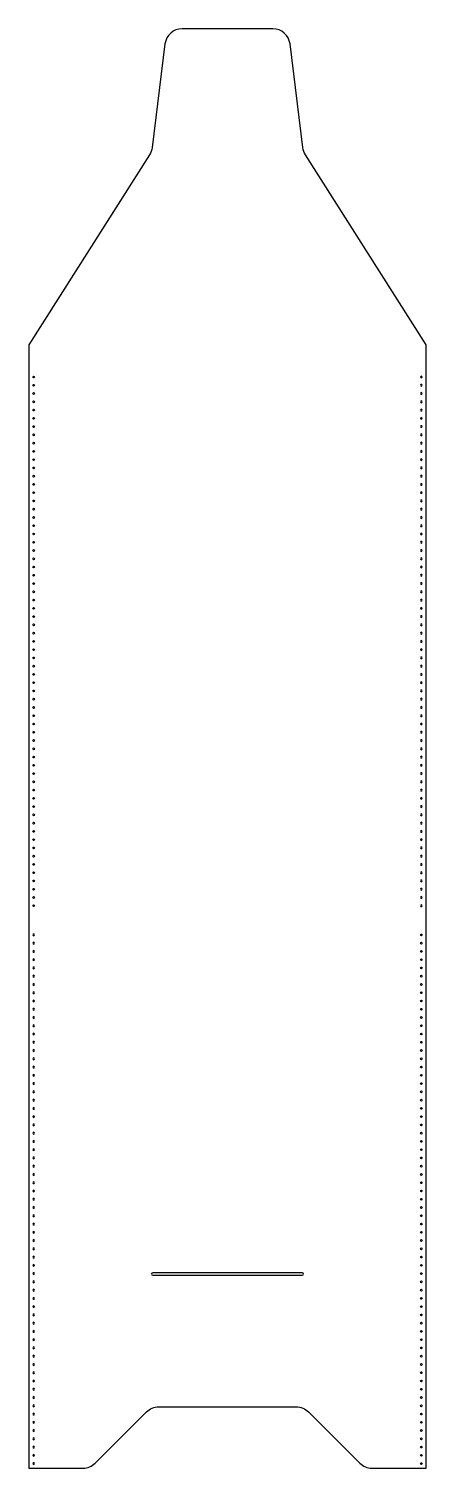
# Model space of a CAD drawing. Header units: millimetres. Extents: x 2257 to 2502, y 1558 to 2446.
import ezdxf

# ---------------------------------------------------------------- set-up
doc = ezdxf.new("R2010")
doc.units = ezdxf.units.MM

# ---------------------------------------------------------------- blocks, each defined once
blk = doc.blocks.new('*U29')
blk.add_circle((0, 0), 0.55)
blk = doc.blocks.new('*U30')
at = {"color": 0, "linetype": 'ByBlock', "lineweight": -2, "transparency": 16777216, "rotation": 270.0000000000001}
for p in [(2259.42, 2231.22), (2259.42, 2226.13), (2259.42, 2221.03), (2259.42, 2215.94), (2259.42, 2210.84), (2259.42, 2205.75), (2259.42, 2200.66), (2259.42, 2195.56), (2259.42, 2190.47), (2259.42, 2185.37), (2259.42, 2180.28), (2259.42, 2175.19), (2259.42, 2170.09), (2259.42, 2165), (2259.42, 2159.9), (2259.42, 2154.81), (2259.42, 2149.72), (2259.42, 2144.62), (2259.42, 2139.53), (2259.42, 2134.44), (2259.42, 2129.34), (2259.42, 2124.25), (2259.42, 2119.15), (2259.42, 2114.06), (2259.42, 2108.97), (2259.42, 2103.87), (2259.42, 2098.78), (2259.42, 2093.68), (2259.42, 2088.59), (2259.42, 2083.5), (2259.42, 2078.4), (2259.42, 2073.31), (2259.42, 2068.21), (2259.42, 2063.12), (2259.42, 2058.03), (2259.42, 2052.93), (2259.42, 2047.84), (2259.42, 2042.74), (2259.42, 2037.65), (2259.42, 2032.56), (2259.42, 2027.46), (2259.42, 2022.37), (2259.42, 2017.27), (2259.42, 2012.18), (2259.42, 2007.09), (2259.42, 2001.99), (2259.42, 1996.9), (2259.42, 1991.8), (2259.42, 1986.71), (2259.42, 1981.62), (2259.42, 1976.52), (2259.42, 1971.43), (2259.42, 1966.33), (2259.42, 1961.24), (2259.42, 1956.15), (2259.42, 1951.05), (2259.42, 1945.96), (2259.42, 1940.86), (2259.42, 1935.77), (2259.42, 1930.68), (2259.42, 1925.58), (2259.42, 1920.49), (2259.42, 1915.39), (2259.42, 1910.3), (2259.42, 1905.21)]:
    blk.add_blockref('*U29', p, dxfattribs=at)
blk = doc.blocks.new('*U26')
blk.add_circle((0, 0), 0.55)
blk = doc.blocks.new('*U28')
at = {"color": 0, "linetype": 'ByBlock', "lineweight": -2, "transparency": 16777216, "rotation": 270.0000000000001}
for p in [(2259.42, 2231.22), (2259.42, 2226.13), (2259.42, 2221.03), (2259.42, 2215.94), (2259.42, 2210.84), (2259.42, 2205.75), (2259.42, 2200.66), (2259.42, 2195.56), (2259.42, 2190.47), (2259.42, 2185.37), (2259.42, 2180.28), (2259.42, 2175.19), (2259.42, 2170.09), (2259.42, 2165), (2259.42, 2159.9), (2259.42, 2154.81), (2259.42, 2149.72), (2259.42, 2144.62), (2259.42, 2139.53), (2259.42, 2134.44), (2259.42, 2129.34), (2259.42, 2124.25), (2259.42, 2119.15), (2259.42, 2114.06), (2259.42, 2108.97), (2259.42, 2103.87), (2259.42, 2098.78), (2259.42, 2093.68), (2259.42, 2088.59), (2259.42, 2083.5), (2259.42, 2078.4), (2259.42, 2073.31), (2259.42, 2068.21), (2259.42, 2063.12), (2259.42, 2058.03), (2259.42, 2052.93), (2259.42, 2047.84), (2259.42, 2042.74), (2259.42, 2037.65), (2259.42, 2032.56), (2259.42, 2027.46), (2259.42, 2022.37), (2259.42, 2017.27), (2259.42, 2012.18), (2259.42, 2007.09), (2259.42, 2001.99), (2259.42, 1996.9), (2259.42, 1991.8), (2259.42, 1986.71), (2259.42, 1981.62), (2259.42, 1976.52), (2259.42, 1971.43), (2259.42, 1966.33), (2259.42, 1961.24), (2259.42, 1956.15), (2259.42, 1951.05), (2259.42, 1945.96), (2259.42, 1940.86), (2259.42, 1935.77), (2259.42, 1930.68), (2259.42, 1925.58), (2259.42, 1920.49), (2259.42, 1915.39), (2259.42, 1910.3), (2259.42, 1905.21)]:
    blk.add_blockref('*U26', p, dxfattribs=at)
blk = doc.blocks.new('*U34')
blk.add_circle((0, 0), 0.55)
blk = doc.blocks.new('*U35')
at = {"color": 0, "linetype": 'ByBlock', "lineweight": -2, "transparency": 16777216, "rotation": 270.0000000000001}
for p in [(2259.42, 2231.22), (2259.42, 2226.13), (2259.42, 2221.03), (2259.42, 2215.94), (2259.42, 2210.84), (2259.42, 2205.75), (2259.42, 2200.66), (2259.42, 2195.56), (2259.42, 2190.47), (2259.42, 2185.37), (2259.42, 2180.28), (2259.42, 2175.19), (2259.42, 2170.09), (2259.42, 2165), (2259.42, 2159.9), (2259.42, 2154.81), (2259.42, 2149.72), (2259.42, 2144.62), (2259.42, 2139.53), (2259.42, 2134.44), (2259.42, 2129.34), (2259.42, 2124.25), (2259.42, 2119.15), (2259.42, 2114.06), (2259.42, 2108.97), (2259.42, 2103.87), (2259.42, 2098.78), (2259.42, 2093.68), (2259.42, 2088.59), (2259.42, 2083.5), (2259.42, 2078.4), (2259.42, 2073.31), (2259.42, 2068.21), (2259.42, 2063.12), (2259.42, 2058.03), (2259.42, 2052.93), (2259.42, 2047.84), (2259.42, 2042.74), (2259.42, 2037.65), (2259.42, 2032.56), (2259.42, 2027.46), (2259.42, 2022.37), (2259.42, 2017.27), (2259.42, 2012.18), (2259.42, 2007.09), (2259.42, 2001.99), (2259.42, 1996.9), (2259.42, 1991.8), (2259.42, 1986.71), (2259.42, 1981.62), (2259.42, 1976.52), (2259.42, 1971.43), (2259.42, 1966.33), (2259.42, 1961.24), (2259.42, 1956.15), (2259.42, 1951.05), (2259.42, 1945.96), (2259.42, 1940.86), (2259.42, 1935.77), (2259.42, 1930.68), (2259.42, 1925.58), (2259.42, 1920.49), (2259.42, 1915.39), (2259.42, 1910.3), (2259.42, 1905.21)]:
    blk.add_blockref('*U34', p, dxfattribs=at)
blk = doc.blocks.new('*U31')
blk.add_circle((0, 0), 0.55)
blk = doc.blocks.new('*U33')
at = {"color": 0, "linetype": 'ByBlock', "lineweight": -2, "transparency": 16777216, "rotation": 270.0000000000001}
for p in [(2259.42, 2231.22), (2259.42, 2226.13), (2259.42, 2221.03), (2259.42, 2215.94), (2259.42, 2210.84), (2259.42, 2205.75), (2259.42, 2200.66), (2259.42, 2195.56), (2259.42, 2190.47), (2259.42, 2185.37), (2259.42, 2180.28), (2259.42, 2175.19), (2259.42, 2170.09), (2259.42, 2165), (2259.42, 2159.9), (2259.42, 2154.81), (2259.42, 2149.72), (2259.42, 2144.62), (2259.42, 2139.53), (2259.42, 2134.44), (2259.42, 2129.34), (2259.42, 2124.25), (2259.42, 2119.15), (2259.42, 2114.06), (2259.42, 2108.97), (2259.42, 2103.87), (2259.42, 2098.78), (2259.42, 2093.68), (2259.42, 2088.59), (2259.42, 2083.5), (2259.42, 2078.4), (2259.42, 2073.31), (2259.42, 2068.21), (2259.42, 2063.12), (2259.42, 2058.03), (2259.42, 2052.93), (2259.42, 2047.84), (2259.42, 2042.74), (2259.42, 2037.65), (2259.42, 2032.56), (2259.42, 2027.46), (2259.42, 2022.37), (2259.42, 2017.27), (2259.42, 2012.18), (2259.42, 2007.09), (2259.42, 2001.99), (2259.42, 1996.9), (2259.42, 1991.8), (2259.42, 1986.71), (2259.42, 1981.62), (2259.42, 1976.52), (2259.42, 1971.43), (2259.42, 1966.33), (2259.42, 1961.24), (2259.42, 1956.15), (2259.42, 1951.05), (2259.42, 1945.96), (2259.42, 1940.86), (2259.42, 1935.77), (2259.42, 1930.68), (2259.42, 1925.58), (2259.42, 1920.49), (2259.42, 1915.39), (2259.42, 1910.3), (2259.42, 1905.21)]:
    blk.add_blockref('*U31', p, dxfattribs=at)

msp = doc.modelspace()

# ---------------------------------------------------------------- linework, layer by layer
for points in [[(2256.58, 2251.09), (2256.58, 1558.38), (2290, 1558.38, 0.198912), (2297.55, 1561.51), (2329.13, 1593.09, -0.198912), (2336.69, 1596.22), (2421.48, 1596.22, -0.198912), (2429.04, 1593.09), (2460.62, 1561.51, 0.198912), (2468.17, 1558.38), (2501.58, 1558.38), (2501.58, 2251.09), (2427.19, 2368.25, -0.110787), (2425.61, 2372.65), (2417.62, 2436.59, 0.378242), (2407.01, 2445.95), (2351.16, 2445.95, 0.378242), (2340.55, 2436.59), (2332.56, 2372.65, -0.110787), (2330.98, 2368.25)], [(2333.01, 1677.33), (2425.16, 1677.33, 1), (2425.16, 1678.83), (2333.01, 1678.83, 1)]]:
    msp.add_lwpolyline(points, format="xyb", close=True)

# ---------------------------------------------------------------- block references
msp.add_blockref('*U35', (0.16, 0))
at = {"xscale": -1}
msp.add_blockref('*U30', (4758.01, 0), dxfattribs=at)
at = {"xscale": -1, "rotation": 180}
msp.add_blockref('*U33', (0.16, 3792.44), dxfattribs=at)
at = {"rotation": 180}
msp.add_blockref('*U28', (4758.01, 3792.44), dxfattribs=at)

doc.saveas('drawing.dxf')
